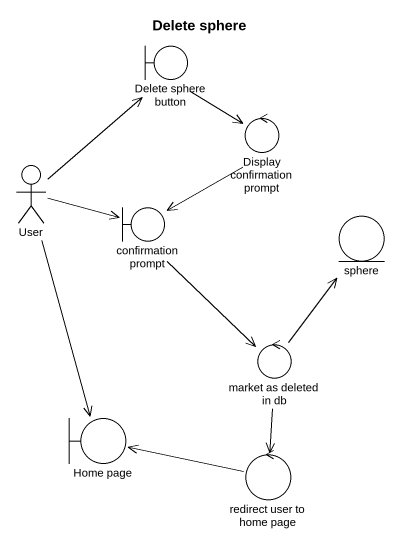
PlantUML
@startuml
title Delete sphere
boundary "Delete sphere button" as Delete_sphere_button
control "Display confirmation prompt" as Display_confirmation_prompt
actor User
boundary "confirmation prompt" as confirmation_prompt
entity sphere
control "market as deleted in db" as market_as_deleted_in_db
boundary "Home page" as Home_page
control "redirect user to home page" as redirect_user_to_home_page
Delete_sphere_button --> Display_confirmation_prompt
Display_confirmation_prompt --> confirmation_prompt
User -up-> Delete_sphere_button
User -right-> confirmation_prompt
User --> Home_page
confirmation_prompt --> market_as_deleted_in_db
market_as_deleted_in_db -up-> sphere
market_as_deleted_in_db --> redirect_user_to_home_page
redirect_user_to_home_page -left-> Home_page
@enduml
